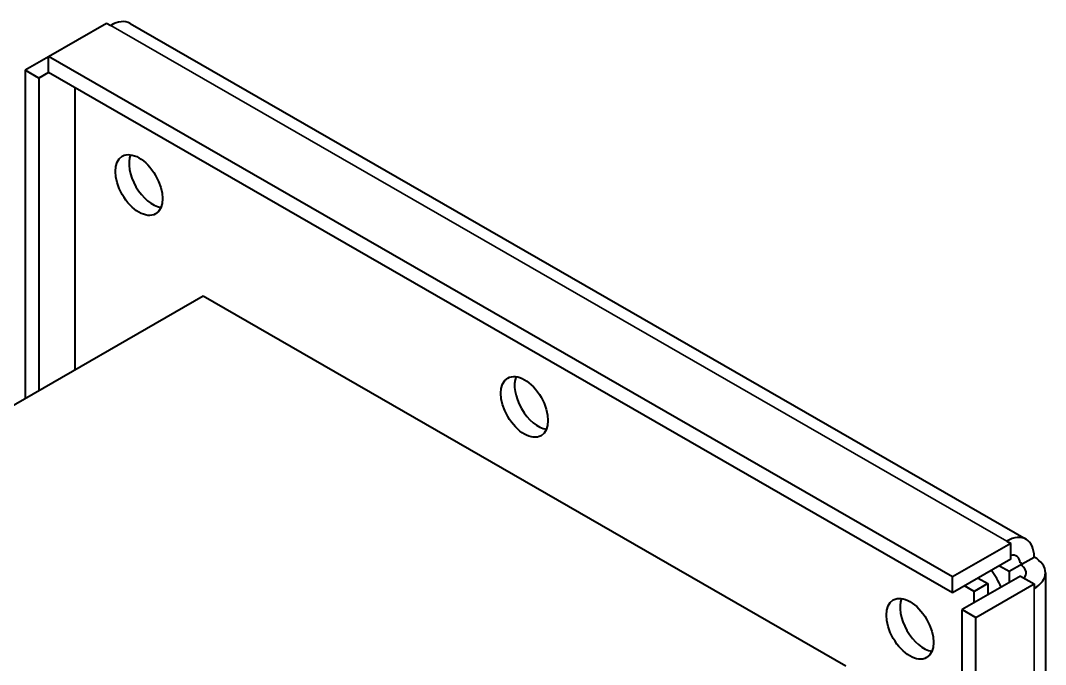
# Model space of a CAD drawing. Header units: millimetres. Extents: x 0 to 4756, y 0 to 3364.
# Drawn here: x 4422.9 to 4507.5, y 2769.1 to 2822.3 of the extents above; entities that cross this region are included whole.
import ezdxf

# ---------------------------------------------------------------- set-up
doc = ezdxf.new("R2010")
doc.units = ezdxf.units.MM
doc.header["$LTSCALE"] = 4
doc.layers.add('가시적인 것(ISO)', color=3, linetype='Continuous', lineweight=40)
doc.layers.add('가시적인 좁은 것(ISO)', color=3, linetype='Continuous', lineweight=35)

msp = doc.modelspace()

# ---------------------------------------------------------------- linework, layer by layer
at = {"layer": '가시적인 것(ISO)'}
for p, q in [((4425.2386, 2819.2969), (4430.0469, 2822.0658)), ((4430.0469, 2822.0658), (4430.3783, 2821.875)), ((4431.9752, 2822.0319), (4505.9385, 2779.4392)), ((4425.2386, 2819.2883), (4423.3072, 2818.1761)), ((4425.2386, 2817.9888), (4425.2386, 2819.2969)), ((4499.8647, 2776.3226), (4425.2386, 2819.2969)), ((4424.4386, 2817.5246), (4423.3072, 2818.1761)), ((4423.3072, 2818.1761), (4423.3072, 2791.0342)), ((4425.2417, 2817.987), (4424.4386, 2817.5246)), ((4424.4386, 2817.5246), (4424.4386, 2791.6857)), ((4499.8647, 2775.0145), (4425.2386, 2817.9888)), ((4427.4084, 2816.7393), (4427.4084, 2793.3959)), ((4438.015, 2799.5039), (4329.0153, 2736.7351)), ((4491.048, 2768.9642), (4438.015, 2799.5039)), ((4504.673, 2779.0915), (4499.8647, 2776.3226)), ((4504.3416, 2779.2823), (4504.673, 2779.0915)), ((4504.673, 2777.7834), (4504.673, 2779.0915)), ((4504.673, 2777.7834), (4499.8647, 2775.0145)), ((4505.6144, 2777.3991), (4506.6044, 2777.9692)), ((4503.7499, 2777.2519), (4504.5538, 2776.789)), ((4504.5538, 2776.789), (4505.6144, 2777.3998)), ((4505.6144, 2777.3998), (4505.473, 2777.4812)), ((4505.6144, 2777.2363), (4505.6144, 2777.3998)), ((4499.8647, 2775.0145), (4499.8647, 2776.3226)), ((4505.473, 2776.3978), (4500.6647, 2773.6289)), ((4501.9822, 2776.2339), (4502.786, 2775.771)), ((4504.5538, 2776.789), (4504.5538, 2775.8684)), ((4505.473, 2776.3978), (4506.6044, 2775.7463)), ((4507.5416, 2776.6662), (4507.5416, 2629.8347)), ((4501.6546, 2775.1195), (4500.8508, 2775.5824)), ((4502.786, 2775.771), (4501.6546, 2775.1195)), ((4501.6546, 2774.1989), (4501.6546, 2775.1195)), ((4501.796, 2772.9773), (4506.6044, 2775.7463)), ((4502.786, 2775.771), (4502.786, 2774.8504)), ((4506.6044, 2775.7463), (4506.6044, 2775.3632)), ((4500.6647, 2773.6289), (4501.796, 2772.9773)), ((4500.6647, 2669.4122), (4500.6647, 2773.6289)), ((4501.796, 2666.1552), (4501.796, 2772.9773))]:
    msp.add_line(p, q, dxfattribs=at)
for centre, major_axis, ratio, start_param, end_param in [((4430.3783, 2819.2588), (1.5969, 2.7731), 0.5780931, 0, 0.7834645), ((4433.8431, 2809.341), (1.3723, -2.3831), 0.5780931, 3.5647204, 5.8600576), ((4433.8431, 2809.341), (-1.3723, 2.3831), 0.5780931, 0.4231277, 2.7184649), ((4465.6629, 2791.0171), (1.3723, -2.3831), 0.5780931, 3.5647204, 5.8600576), ((4465.6629, 2791.0171), (-1.3723, 2.3831), 0.5780931, 0.4231277, 2.7184649), ((4504.3416, 2776.6662), (1.5969, 2.7731), 0.5780931, 5.4958534, 7.0666498), ((4504.3416, 2776.6662), (0.7985, 1.3865), 0.5780931, 5.6211813, 6.7693984), ((4504.3416, 2776.6662), (3.2, 0), 0.5758617, 5.4977871, 7.0685835), ((4501.0182, 2774.7372), (-2.4952, 4.3329), 0.5780931, 4.5549304, 4.8763128), ((4504.3416, 2776.6662), (1.6, 0), 0.5758617, 5.7962257, 6.9432556), ((4497.4827, 2772.6933), (1.3723, -2.3831), 0.5780931, 3.5647204, 5.8600576), ((4497.4827, 2772.6933), (-1.3723, 2.3831), 0.5780931, 0.4231277, 2.7184649)]:
    msp.add_ellipse(centre, major_axis=major_axis, ratio=ratio, start_param=start_param, end_param=end_param, dxfattribs=at)
for centre in [(4432.7117, 2808.6894), (4464.5315, 2790.3656), (4496.3513, 2772.0418)]:
    msp.add_ellipse(centre, major_axis=(1.3723, -2.3831), ratio=0.5780931, dxfattribs=at)
at = {"layer": '가시적인 좁은 것(ISO)'}
for p, q in [((4504.3416, 2779.2823), (4430.3783, 2821.875)), ((4506.6044, 2628.5317), (4506.6044, 2775.3632))]:
    msp.add_line(p, q, dxfattribs=at)

doc.saveas('drawing.dxf')
